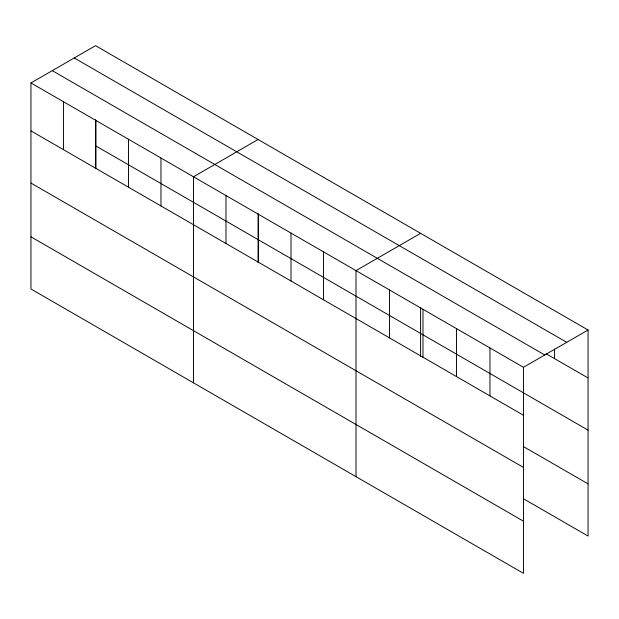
<?xml version="1.0" encoding="UTF-8"?>
<svg xmlns="http://www.w3.org/2000/svg" width="619" height="619" viewBox="0 0 619 619"><rect width="100%" height="100%" fill="white"/><g stroke="black" fill="none" stroke-linecap="round" stroke-linejoin="round"><path stroke-width="0.93" d="M30.95 82.954L523.457 367.299L523.457 573.341L30.95 288.996L30.95 82.954L95.543 45.659L588.05 330.004L588.05 536.046L523.581 498.821M258.069 139.499L193.476 176.786L193.476 382.828M420.595 233.332L356.002 270.627L356.002 476.661M523.457 367.299L588.05 330.004M74.226 57.969L566.733 342.315M546.19 353.782L588.05 377.946M52.267 70.651L544.774 354.997M95.543 145.775L588.05 430.12M30.95 130.895L523.457 415.241M523.581 446.655L588.05 483.872M30.95 183.069L523.457 467.415M30.95 236.822L523.457 521.167M554.562 349.023L554.562 358.61M489.962 347.963L489.962 395.905M456.474 328.627L456.474 376.569M422.986 309.291L422.986 357.233M420.595 307.357L420.595 356.482M389.49 289.963L389.49 337.897M323.497 251.856L323.497 299.797M290.992 233.092L290.992 281.034M258.487 214.321L258.487 262.263M258.069 213.524L258.069 262.642M225.981 195.558L225.981 243.499M160.971 158.023L160.971 205.965M128.466 139.26L128.466 187.193M95.96 120.488L95.96 168.43M95.543 119.691L95.543 168.809M63.455 101.725L63.455 149.659"/></g></svg>
